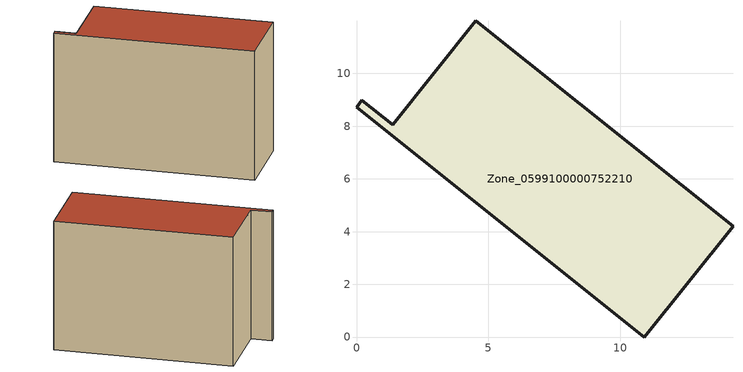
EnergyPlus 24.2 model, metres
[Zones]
Zone_0599100000752210
 floor ground (C_G): 10.92,0 0,8.72 0.2,8.98 1.38,8.05 4.53,11.99 14.28,4.2 z0.52
 wall outside (C_F): 1.38,8.05 0.2,8.98 0,8.72 10.92,0 14.28,4.2 4.53,11.99 1.38,8.05 z0.52:9.9
 roof outside (C_R): 14.28,4.2 4.53,11.99 1.38,8.05 0.2,8.98 0,8.72 10.92,0 z9.9
[BUILDING]
Pand.0599100000752210: North Axis=0; Terrain=City; Loads Convergence Tolerance Value=0.04; Temperature Convergence Tolerance Value=0.4; Solar Distribution=FullExterior; Maximum Number of Warmup Days=25; Minimum Number of Warmup Days=1
[Site:Location]
Rotterdam.The.Hague.AP_ZH_NLD Design_Conditions: Latitude=51.96; Longitude=4.45; Time Zone=1; Elevation=-4.5
[SITE:GROUNDTEMPERATURE:BUILDINGSURFACE]
18, 18, 18, 18, 18, 18, 18, 18, 18, 18, 18, 18
[MATERIAL] Thermal Absorptance=0.9; Solar Absorptance=0.7; Visible Absorptance=0.7
Name | Roughness | Thickness | Conductivity | Density | Specific Heat
G.TI.2006-2014 | MediumSmooth | 0.15 | 0.06 | 540 | 1210
F.TI.2006-2014 | Rough | 0.3 | 0.12 | 1920 | 840
R.TI.2006-2014 | MediumRough | 0.2 | 0.08 | 1500 | 1000
[CONSTRUCTION]
C_G: G.TI.2006-2014
C_F: F.TI.2006-2014
C_R: R.TI.2006-2014
[ZONE]
Zone_0599100000752210: Type=1; Multiplier=1; Ceiling Height=Autocalculate; Volume=Autocalculate; Floor Area=autocalculate; Part of Total Floor Area=Yes
[ZONEINFILTRATION:DESIGNFLOWRATE]
Infil_Zone_0599100000752210: Zone or ZoneList or Space or SpaceList=Zone_0599100000752210; Schedule=AlwaysOn; Design Flow Rate Calculation Method=Flow/Area; Flow Rate per Floor Area=0.0015; Constant Term Coefficient=1; Temperature Term Coefficient=0; Velocity Term Coefficient=0; Velocity Squared Term Coefficient=0
[HVACTEMPLATE:ZONE:IDEALLOADSAIRSYSTEM]
Zone_0599100000752210: Maximum Heating Supply Air Temperature=50; Minimum Cooling Supply Air Temperature=13; Maximum Heating Supply Air Humidity Ratio=0.0156; Minimum Cooling Supply Air Humidity Ratio=0.0077; Heating Limit=NoLimit; Cooling Limit=NoLimit; Dehumidification Control Type=ConstantSensibleHeatRatio; Cooling Sensible Heat Ratio=0.7; Dehumidification Setpoint=60; Humidification Control Type=None; Humidification Setpoint=30; Outdoor Air Method=None; Outdoor Air Flow Rate per Person=0.00944; Outdoor Air Flow Rate per Zone Floor Area=0; Outdoor Air Flow Rate per Zone=0; Demand Controlled Ventilation Type=None; Outdoor Air Economizer Type=NoEconomizer; Heat Recovery Type=None; Sensible Heat Recovery Effectiveness=0.7; Latent Heat Recovery Effectiveness=0.65
[ZONECONTROL:THERMOSTAT]
ThermostatControl_Zone_0599100000752210: Zone or ZoneList=Zone_0599100000752210; Control Type Schedule=DualSetpointControlType; Control 1=Thermostat_Zone_0599100000752210; Temperature Difference Between Cutout And Setpoint=0
[THERMOSTATSETPOINT:DUALSETPOINT]
Thermostat_Zone_0599100000752210: Heating Setpoint Temperature Schedule=HeatingSetpoint_Zone_0599100000752210; Cooling Setpoint Temperature Schedule=CoolingSetpoint_Zone_0599100000752210
[SCHEDULE:COMPACT]
HeatingSetpoint_Zone_0599100000752210: Through: 12/31, For: AllDays, Until: 24:00, 21
CoolingSetpoint_Zone_0599100000752210: Through: 12/31, For: AllDays, Until: 24:00, 24
DualSetpointControlType: Through: 12/31, For: AllDays, Until: 24:00, 4
AlwaysOn: Through: 12/31, For: AllDays, Until: 24:00, 1
